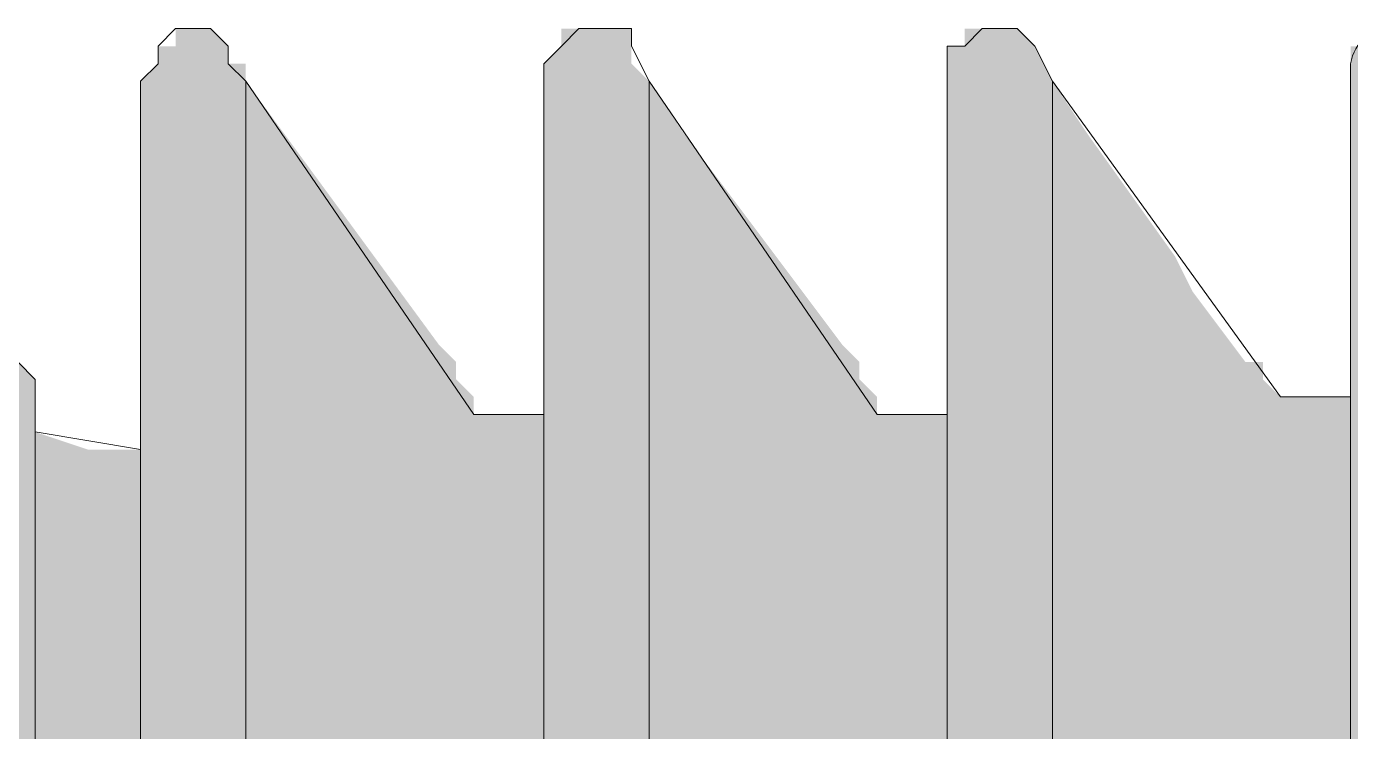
# Model space of a CAD drawing. Header units: millimetres. Extents: x 3949 to 6216, y -1987 to -943.
# Drawn here: x 4949.958 to 4953.644, y -1459.997 to -1458.035 of the extents above; entities that cross this region are included whole.
import ezdxf

# ---------------------------------------------------------------- set-up
doc = ezdxf.new("R2010")
doc.units = ezdxf.units.MM
doc.layers.add('PADRÃO DE ENTRADA', color=7, linetype='Continuous', lineweight=0)

msp = doc.modelspace()

# ---------------------------------------------------------------- linework, layer by layer
at = {"layer": 'PADRÃO DE ENTRADA', "lineweight": 5}
for points in [[(4950.5683, -1458.187), (4950.5195, -1458.1382), (4950.5195, -1458.0894), (4950.4706, -1458.0406), (4950.4218, -1458.0406), (4950.373, -1458.0406), (4950.3242, -1458.0894), (4950.3242, -1458.1382), (4950.2754, -1458.187), (4950.2754, -1460.0422), (4950.2754, -1461.3115), (4949.9824, -1461.4092), (4949.9824, -1459.1634), (4950.2754, -1459.2123)], [(4951.3982, -1460.0422), (4951.3982, -1461.458), (4951.203, -1461.458), (4950.5683, -1462.3856), (4950.5683, -1460.0422), (4950.5683, -1458.187), (4951.203, -1459.1146), (4951.3982, -1459.1146), (4951.3982, -1460.0422), (4951.3982, -1458.187), (4951.3982, -1458.1382), (4951.4471, -1458.0894), (4951.4959, -1458.0406), (4951.5447, -1458.0406), (4951.5935, -1458.0406), (4951.6423, -1458.0406), (4951.6423, -1458.0894), (4951.6912, -1458.187)], [(4952.5211, -1460.0422), (4952.5211, -1461.458), (4952.3258, -1461.458), (4951.6912, -1462.3856), (4951.6912, -1460.0422), (4951.6912, -1458.187), (4952.3258, -1459.1146), (4952.5211, -1459.1146), (4952.5211, -1460.0422), (4952.5211, -1458.187), (4952.5211, -1458.0894), (4952.5699, -1458.0894), (4952.6187, -1458.0406), (4952.6676, -1458.0406), (4952.7164, -1458.0406), (4952.7652, -1458.0894), (4952.814, -1458.187)], [(4953.644, -1458.1382), (4953.644, -1460.0422), (4953.644, -1459.0658), (4953.4487, -1459.0658), (4952.814, -1458.187), (4952.814, -1460.0422), (4952.814, -1462.3856)], [(4949.9336, -1458.9682), (4949.9824, -1459.017), (4949.9824, -1459.0658), (4949.9824, -1459.1146), (4949.9824, -1461.458), (4949.9824, -1461.5068), (4949.9824, -1461.5556), (4949.9336, -1461.5556)]]:
    msp.add_lwpolyline(points, dxfattribs=at)
at = {"layer": 'PADRÃO DE ENTRADA', "color": 7, "lineweight": 5}
msp.add_lwpolyline([(4953.644, -1462.3856), (4953.644, -1458.1382, -0.849254), (4953.8881, -1458.1382), (4953.8881, -1462.3856)], format="xyb", dxfattribs=at)
at = {"layer": 'PADRÃO DE ENTRADA', "color": 251, "true_color": 0x626366, "transparency": 33554559}
for points in [[(4950.4218, -1458.0406), (4950.4706, -1458.0406), (4950.373, -1458.0406)], [(4950.4706, -1458.0406), (4950.373, -1458.0406), (4950.5195, -1458.0894)], [(4950.373, -1458.0406), (4950.5195, -1458.0894), (4950.373, -1458.0894)], [(4950.4706, -1458.0406), (4950.4218, -1458.0406), (4950.4218, -1458.0406)], [(4951.4959, -1458.0406), (4951.6423, -1458.0406), (4951.4471, -1458.0406)], [(4951.6423, -1458.0406), (4951.4471, -1458.0406), (4951.6423, -1458.0894)], [(4951.4471, -1458.0406), (4951.6423, -1458.0894), (4951.4471, -1458.0894)], [(4951.5447, -1458.0406), (4951.5935, -1458.0406), (4951.4959, -1458.0406)], [(4951.5935, -1458.0406), (4951.4959, -1458.0406), (4951.6423, -1458.0406)], [(4951.5935, -1458.0406), (4951.5447, -1458.0406), (4951.5447, -1458.0406)], [(4952.6187, -1458.0406), (4952.7164, -1458.0406), (4952.5699, -1458.0406)], [(4952.7164, -1458.0406), (4952.5699, -1458.0406), (4952.7652, -1458.0894)], [(4952.5699, -1458.0406), (4952.7652, -1458.0894), (4952.5699, -1458.0894)], [(4952.6676, -1458.0406), (4952.7164, -1458.0406), (4952.6187, -1458.0406)], [(4952.7164, -1458.0406), (4952.6676, -1458.0406), (4952.6676, -1458.0406)], [(4950.373, -1458.0894), (4950.5195, -1458.0894), (4950.3242, -1458.0894)], [(4950.5195, -1458.0894), (4950.3242, -1458.0894), (4950.5195, -1458.1382)], [(4950.3242, -1458.0894), (4950.5195, -1458.1382), (4950.3242, -1458.1382)], [(4951.4471, -1458.0894), (4951.6423, -1458.1382), (4951.3982, -1458.1382)], [(4951.4471, -1458.0894), (4951.6423, -1458.0894), (4951.6423, -1458.0894)], [(4951.6423, -1458.0894), (4951.6423, -1458.0894), (4951.4471, -1458.0894)], [(4951.6423, -1458.0894), (4951.4471, -1458.0894), (4951.6423, -1458.1382)], [(4952.5699, -1458.0894), (4952.7652, -1458.0894), (4952.5211, -1458.0894)], [(4952.5211, -1458.0894), (4952.7652, -1458.0894), (4952.7652, -1458.0894)], [(4952.7652, -1458.0894), (4952.7652, -1458.0894), (4952.5211, -1458.0894)], [(4952.7652, -1458.0894), (4952.5211, -1458.0894), (4952.814, -1458.187)], [(4952.5211, -1458.0894), (4952.814, -1458.187), (4952.5211, -1458.187)], [(4953.6928, -1458.0894), (4953.8881, -1458.0894), (4953.644, -1458.0894)], [(4953.644, -1458.0894), (4953.8881, -1458.0894), (4953.8881, -1458.0894)], [(4953.8881, -1458.0894), (4953.644, -1458.0894), (4953.8881, -1458.1382)], [(4953.644, -1458.0894), (4953.8881, -1458.1382), (4953.644, -1458.1382)], [(4950.3242, -1458.1382), (4950.5683, -1458.187), (4950.2754, -1458.187)], [(4950.5683, -1458.1382), (4950.5683, -1458.1382), (4950.3242, -1458.1382)], [(4950.5683, -1458.1382), (4950.3242, -1458.1382), (4950.5195, -1458.1382)], [(4950.5683, -1458.1382), (4950.3242, -1458.1382), (4950.5683, -1458.187)], [(4951.6423, -1458.1382), (4951.3982, -1458.1382), (4951.6912, -1458.187)], [(4951.3982, -1458.1382), (4951.6912, -1458.187), (4951.3982, -1458.187)], [(4953.644, -1458.1382), (4953.8881, -1458.1382), (4953.8881, -1458.1382)], [(4953.8881, -1458.1382), (4953.644, -1458.1382), (4953.8881, -1462.3856)], [(4953.644, -1458.1382), (4953.8881, -1462.3856), (4953.644, -1462.3856)], [(4950.2754, -1458.187), (4950.5683, -1458.187), (4950.5683, -1458.187)], [(4950.5683, -1458.187), (4950.5683, -1458.187), (4950.2754, -1458.187)], [(4950.5683, -1458.187), (4950.2754, -1458.187), (4950.5683, -1458.9193)], [(4950.2754, -1458.187), (4950.5683, -1458.9193), (4950.2754, -1458.9193)], [(4950.5683, -1458.187), (4951.1053, -1458.9193), (4950.5683, -1458.9193)], [(4951.3982, -1458.187), (4951.6912, -1458.187), (4951.6912, -1458.187)], [(4951.6912, -1458.187), (4951.6912, -1458.187), (4951.3982, -1458.187)], [(4951.3982, -1458.187), (4951.6912, -1458.187), (4951.6912, -1458.187)], [(4951.6912, -1458.187), (4951.6912, -1458.187), (4951.3982, -1458.187)], [(4951.3982, -1458.187), (4951.6912, -1458.187), (4951.6912, -1458.187)], [(4951.6912, -1458.187), (4951.6912, -1458.187), (4951.3982, -1458.187)], [(4951.6912, -1458.187), (4951.3982, -1458.187), (4951.6912, -1458.3335)], [(4951.3982, -1458.187), (4951.6912, -1458.3335), (4951.3982, -1458.3335)], [(4951.6912, -1458.187), (4951.7888, -1458.3335), (4951.6912, -1458.3335)], [(4952.5211, -1458.187), (4952.814, -1458.187), (4952.814, -1458.187)], [(4952.814, -1458.187), (4952.814, -1458.187), (4952.5211, -1458.187)], [(4952.5211, -1458.187), (4952.814, -1458.187), (4952.814, -1458.187)], [(4952.814, -1458.187), (4952.814, -1458.187), (4952.5211, -1458.187)], [(4952.5211, -1458.187), (4952.814, -1458.187), (4952.814, -1458.187)], [(4952.814, -1458.187), (4952.814, -1458.187), (4952.5211, -1458.187)], [(4952.5211, -1458.187), (4952.814, -1458.187), (4952.814, -1458.187)], [(4952.814, -1458.187), (4952.814, -1458.187), (4952.5211, -1458.187)], [(4952.5211, -1458.187), (4952.814, -1458.187), (4952.814, -1458.187)], [(4952.814, -1458.187), (4952.814, -1458.187), (4952.5211, -1458.187)], [(4952.814, -1458.187), (4952.5211, -1458.187), (4952.814, -1458.3335)], [(4952.5211, -1458.187), (4952.814, -1458.3335), (4952.5211, -1458.3335)], [(4952.814, -1458.187), (4952.9117, -1458.3335), (4952.814, -1458.3335)], [(4951.6912, -1458.3335), (4951.3982, -1458.3335), (4951.6912, -1458.9193)], [(4951.3982, -1458.3335), (4951.6912, -1458.9193), (4951.3982, -1458.9193)], [(4951.7888, -1458.3335), (4951.6912, -1458.3335), (4952.2282, -1458.9193)], [(4951.6912, -1458.3335), (4952.2282, -1458.9193), (4951.6912, -1458.9193)], [(4952.814, -1458.3335), (4952.5211, -1458.3335), (4952.814, -1458.6752)], [(4952.5211, -1458.3335), (4952.814, -1458.6752), (4952.5211, -1458.6752)], [(4952.9117, -1458.3335), (4952.814, -1458.3335), (4953.1558, -1458.6752)], [(4952.814, -1458.3335), (4953.1558, -1458.6752), (4952.814, -1458.6752)], [(4952.814, -1458.6752), (4952.5211, -1458.6752), (4952.814, -1458.7729)], [(4952.5211, -1458.6752), (4952.814, -1458.7729), (4952.5211, -1458.7729)], [(4953.1558, -1458.6752), (4952.814, -1458.6752), (4953.2046, -1458.7729)], [(4952.814, -1458.6752), (4953.2046, -1458.7729), (4952.814, -1458.7729)], [(4952.814, -1458.7729), (4952.5211, -1458.7729), (4952.814, -1458.9682)], [(4952.5211, -1458.7729), (4952.814, -1458.9682), (4952.5211, -1458.9682)], [(4953.2046, -1458.7729), (4952.814, -1458.7729), (4953.3511, -1458.9682)], [(4952.814, -1458.7729), (4953.3511, -1458.9682), (4952.814, -1458.9682)], [(4950.2754, -1458.9193), (4950.5683, -1458.9193), (4950.5683, -1458.9193)], [(4950.5683, -1458.9193), (4950.5683, -1458.9193), (4950.2754, -1458.9193)], [(4950.2754, -1458.9193), (4950.5683, -1458.9193), (4950.5683, -1458.9193)], [(4950.5683, -1458.9193), (4950.5683, -1458.9193), (4950.2754, -1458.9193)], [(4950.5683, -1458.9193), (4950.2754, -1458.9193), (4950.5683, -1458.9682)], [(4950.2754, -1458.9193), (4950.5683, -1458.9682), (4950.2754, -1458.9682)], [(4950.5683, -1458.9193), (4951.1053, -1458.9193), (4951.1053, -1458.9193)], [(4951.1053, -1458.9193), (4951.1053, -1458.9193), (4950.5683, -1458.9193)], [(4950.5683, -1458.9193), (4951.1053, -1458.9193), (4951.1053, -1458.9193)], [(4951.1053, -1458.9193), (4951.1053, -1458.9193), (4950.5683, -1458.9193)], [(4951.1053, -1458.9193), (4950.5683, -1458.9193), (4951.1541, -1458.9682)], [(4950.5683, -1458.9193), (4951.1541, -1458.9682), (4950.5683, -1458.9682)], [(4951.3982, -1458.9193), (4951.6912, -1458.9193), (4951.6912, -1458.9193)], [(4951.6912, -1458.9193), (4951.6912, -1458.9193), (4951.3982, -1458.9193)], [(4951.3982, -1458.9193), (4951.6912, -1458.9193), (4951.6912, -1458.9193)], [(4951.6912, -1458.9193), (4951.6912, -1458.9193), (4951.3982, -1458.9193)], [(4951.6912, -1458.9193), (4951.3982, -1458.9193), (4951.6912, -1458.9682)], [(4951.3982, -1458.9193), (4951.6912, -1458.9682), (4951.3982, -1458.9682)], [(4951.6912, -1458.9193), (4952.2282, -1458.9193), (4952.2282, -1458.9193)], [(4952.2282, -1458.9193), (4952.2282, -1458.9193), (4951.6912, -1458.9193)], [(4951.6912, -1458.9193), (4952.2282, -1458.9193), (4952.2282, -1458.9193)], [(4952.2282, -1458.9193), (4952.2282, -1458.9193), (4951.6912, -1458.9193)], [(4952.2282, -1458.9193), (4951.6912, -1458.9193), (4952.277, -1458.9682)], [(4951.6912, -1458.9193), (4952.277, -1458.9682), (4951.6912, -1458.9682)], [(4949.9336, -1458.9682), (4949.5431, -1458.9682), (4949.9824, -1459.017)], [(4949.5431, -1458.9682), (4949.9824, -1459.017), (4949.5431, -1459.017)], [(4950.5683, -1458.9682), (4950.2754, -1458.9682), (4950.5683, -1459.017)], [(4950.2754, -1458.9682), (4950.5683, -1459.017), (4950.2754, -1459.017)], [(4951.1541, -1458.9682), (4950.5683, -1458.9682), (4951.1541, -1459.017)], [(4950.5683, -1458.9682), (4951.1541, -1459.017), (4950.5683, -1459.017)], [(4951.6912, -1458.9682), (4951.3982, -1458.9682), (4951.6912, -1459.017)], [(4951.3982, -1458.9682), (4951.6912, -1459.017), (4951.3982, -1459.017)], [(4952.277, -1458.9682), (4951.6912, -1458.9682), (4952.277, -1459.017)], [(4951.6912, -1458.9682), (4952.277, -1459.017), (4951.6912, -1459.017)], [(4952.5211, -1458.9682), (4952.814, -1458.9682), (4952.814, -1458.9682)], [(4952.814, -1458.9682), (4952.814, -1458.9682), (4952.5211, -1458.9682)], [(4952.814, -1458.9682), (4952.5211, -1458.9682), (4952.814, -1459.017)], [(4952.5211, -1458.9682), (4952.814, -1459.017), (4952.5211, -1459.017)], [(4953.3999, -1458.9682), (4953.3999, -1458.9682), (4952.814, -1458.9682)], [(4953.3999, -1458.9682), (4952.814, -1458.9682), (4953.3511, -1458.9682)], [(4953.3999, -1458.9682), (4952.814, -1458.9682), (4953.3999, -1459.017)], [(4952.814, -1458.9682), (4953.3999, -1459.017), (4952.814, -1459.017)], [(4949.9824, -1459.017), (4949.5431, -1459.017), (4949.9824, -1459.0658)], [(4949.5431, -1459.017), (4949.9824, -1459.0658), (4949.5431, -1459.0658)], [(4950.2754, -1459.017), (4950.5683, -1459.017), (4950.5683, -1459.017)], [(4950.5683, -1459.017), (4950.5683, -1459.017), (4950.2754, -1459.017)], [(4950.5683, -1459.017), (4950.2754, -1459.017), (4950.5683, -1459.0658)], [(4950.2754, -1459.017), (4950.5683, -1459.0658), (4950.2754, -1459.0658)], [(4950.5683, -1459.017), (4951.1541, -1459.017), (4951.1541, -1459.017)], [(4951.1541, -1459.017), (4951.1541, -1459.017), (4950.5683, -1459.017)], [(4951.1541, -1459.017), (4950.5683, -1459.017), (4951.203, -1459.0658)], [(4950.5683, -1459.017), (4951.203, -1459.0658), (4950.5683, -1459.0658)], [(4951.3982, -1459.017), (4951.6912, -1459.017), (4951.6912, -1459.017)], [(4951.6912, -1459.017), (4951.6912, -1459.017), (4951.3982, -1459.017)], [(4951.6912, -1459.017), (4951.3982, -1459.017), (4951.6912, -1459.0658)], [(4951.3982, -1459.017), (4951.6912, -1459.0658), (4951.3982, -1459.0658)], [(4951.6912, -1459.017), (4952.277, -1459.017), (4952.277, -1459.017)], [(4952.277, -1459.017), (4952.277, -1459.017), (4951.6912, -1459.017)], [(4952.277, -1459.017), (4951.6912, -1459.017), (4952.3258, -1459.0658)], [(4951.6912, -1459.017), (4952.3258, -1459.0658), (4951.6912, -1459.0658)], [(4952.814, -1459.017), (4952.5211, -1459.017), (4952.814, -1459.0658)], [(4952.5211, -1459.017), (4952.814, -1459.0658), (4952.5211, -1459.0658)], [(4953.3999, -1459.017), (4952.814, -1459.017), (4953.4487, -1459.0658)], [(4952.814, -1459.017), (4953.4487, -1459.0658), (4952.814, -1459.0658)], [(4949.9824, -1459.0658), (4949.5431, -1459.0658), (4949.9824, -1459.1146)], [(4949.5431, -1459.0658), (4949.9824, -1459.1146), (4949.5431, -1459.1146)], [(4950.2754, -1459.0658), (4950.5683, -1459.0658), (4950.5683, -1459.0658)], [(4950.5683, -1459.0658), (4950.5683, -1459.0658), (4950.2754, -1459.0658)], [(4950.2754, -1459.0658), (4950.5683, -1459.0658), (4950.5683, -1459.0658)], [(4950.5683, -1459.0658), (4950.5683, -1459.0658), (4950.2754, -1459.0658)], [(4950.2754, -1459.0658), (4950.5683, -1459.0658), (4950.5683, -1459.0658)], [(4950.5683, -1459.0658), (4950.5683, -1459.0658), (4950.2754, -1459.0658)], [(4950.5683, -1459.0658), (4950.2754, -1459.0658), (4950.5683, -1459.1146)], [(4950.2754, -1459.0658), (4950.5683, -1459.1146), (4950.2754, -1459.1146)], [(4950.5683, -1459.0658), (4951.203, -1459.0658), (4951.203, -1459.0658)], [(4951.203, -1459.0658), (4951.203, -1459.0658), (4950.5683, -1459.0658)], [(4950.5683, -1459.0658), (4951.203, -1459.0658), (4951.203, -1459.0658)], [(4951.203, -1459.0658), (4951.203, -1459.0658), (4950.5683, -1459.0658)], [(4950.5683, -1459.0658), (4951.203, -1459.0658), (4951.203, -1459.0658)], [(4951.203, -1459.0658), (4951.203, -1459.0658), (4950.5683, -1459.0658)], [(4951.203, -1459.0658), (4950.5683, -1459.0658), (4951.203, -1459.1146)], [(4950.5683, -1459.0658), (4951.203, -1459.1146), (4950.5683, -1459.1146)], [(4951.3982, -1459.0658), (4951.6912, -1459.0658), (4951.6912, -1459.0658)], [(4951.6912, -1459.0658), (4951.6912, -1459.0658), (4951.3982, -1459.0658)], [(4951.3982, -1459.0658), (4951.6912, -1459.0658), (4951.6912, -1459.0658)], [(4951.6912, -1459.0658), (4951.6912, -1459.0658), (4951.3982, -1459.0658)], [(4951.3982, -1459.0658), (4951.6912, -1459.0658), (4951.6912, -1459.0658)], [(4951.6912, -1459.0658), (4951.6912, -1459.0658), (4951.3982, -1459.0658)], [(4951.3982, -1459.0658), (4951.6912, -1459.0658), (4951.6912, -1459.0658)], [(4951.6912, -1459.0658), (4951.6912, -1459.0658), (4951.3982, -1459.0658)], [(4951.3982, -1459.0658), (4951.6912, -1459.0658), (4951.6912, -1459.0658)], [(4951.6912, -1459.0658), (4951.6912, -1459.0658), (4951.3982, -1459.0658)], [(4951.6912, -1459.0658), (4951.3982, -1459.0658), (4951.6912, -1459.1146)], [(4951.3982, -1459.0658), (4951.6912, -1459.1146), (4951.3982, -1459.1146)], [(4951.6912, -1459.0658), (4952.3258, -1459.0658), (4952.3258, -1459.0658)], [(4952.3258, -1459.0658), (4952.3258, -1459.0658), (4951.6912, -1459.0658)], [(4951.6912, -1459.0658), (4952.3258, -1459.0658), (4952.3258, -1459.0658)], [(4952.3258, -1459.0658), (4952.3258, -1459.0658), (4951.6912, -1459.0658)], [(4951.6912, -1459.0658), (4952.3258, -1459.0658), (4952.3258, -1459.0658)], [(4952.3258, -1459.0658), (4952.3258, -1459.0658), (4951.6912, -1459.0658)], [(4951.6912, -1459.0658), (4952.3258, -1459.0658), (4952.3258, -1459.0658)], [(4952.3258, -1459.0658), (4952.3258, -1459.0658), (4951.6912, -1459.0658)], [(4951.6912, -1459.0658), (4952.3258, -1459.0658), (4952.3258, -1459.0658)], [(4952.3258, -1459.0658), (4952.3258, -1459.0658), (4951.6912, -1459.0658)], [(4952.3258, -1459.0658), (4951.6912, -1459.0658), (4952.3258, -1459.1146)], [(4951.6912, -1459.0658), (4952.3258, -1459.1146), (4951.6912, -1459.1146)], [(4952.5211, -1459.0658), (4952.814, -1459.0658), (4952.814, -1459.0658)], [(4952.814, -1459.0658), (4952.814, -1459.0658), (4952.5211, -1459.0658)], [(4952.5211, -1459.0658), (4952.814, -1459.0658), (4952.814, -1459.0658)], [(4952.814, -1459.0658), (4952.814, -1459.0658), (4952.5211, -1459.0658)], [(4952.5211, -1459.0658), (4952.814, -1459.0658), (4952.814, -1459.0658)], [(4952.814, -1459.0658), (4952.814, -1459.0658), (4952.5211, -1459.0658)], [(4952.5211, -1459.0658), (4952.814, -1459.0658), (4952.814, -1459.0658)], [(4952.814, -1459.0658), (4952.814, -1459.0658), (4952.5211, -1459.0658)], [(4952.814, -1459.0658), (4952.5211, -1459.0658), (4952.814, -1459.1146)], [(4952.5211, -1459.0658), (4952.814, -1459.1146), (4952.5211, -1459.1146)], [(4952.814, -1459.0658), (4953.4487, -1459.0658), (4953.4487, -1459.0658)], [(4953.4487, -1459.0658), (4953.4487, -1459.0658), (4952.814, -1459.0658)], [(4952.814, -1459.0658), (4953.4487, -1459.0658), (4953.4487, -1459.0658)], [(4953.4487, -1459.0658), (4953.4487, -1459.0658), (4952.814, -1459.0658)], [(4952.814, -1459.0658), (4953.4487, -1459.0658), (4953.4487, -1459.0658)], [(4953.4487, -1459.0658), (4953.4487, -1459.0658), (4952.814, -1459.0658)], [(4952.814, -1459.0658), (4953.644, -1459.0658), (4953.644, -1459.0658)], [(4953.644, -1459.0658), (4953.644, -1459.0658), (4952.814, -1459.0658)], [(4953.644, -1459.0658), (4952.814, -1459.0658), (4953.644, -1459.1146)], [(4952.814, -1459.0658), (4953.644, -1459.1146), (4952.814, -1459.1146)], [(4953.644, -1459.0658), (4953.4487, -1459.0658), (4953.4487, -1459.0658)], [(4949.9824, -1459.1146), (4949.5431, -1459.1146), (4949.9824, -1461.458)], [(4949.5431, -1459.1146), (4949.9824, -1461.458), (4949.5431, -1461.458)], [(4950.2754, -1459.1146), (4950.5683, -1459.1146), (4950.5683, -1459.1146)], [(4950.5683, -1459.1146), (4950.5683, -1459.1146), (4950.2754, -1459.1146)], [(4950.2754, -1459.1146), (4950.5683, -1459.1146), (4950.5683, -1459.1146)], [(4950.5683, -1459.1146), (4950.5683, -1459.1146), (4950.2754, -1459.1146)], [(4950.2754, -1459.1146), (4950.5683, -1459.1146), (4950.5683, -1459.1146)], [(4950.5683, -1459.1146), (4950.5683, -1459.1146), (4950.2754, -1459.1146)], [(4950.5683, -1459.1146), (4950.2754, -1459.1146), (4950.5683, -1459.5052)], [(4950.2754, -1459.1146), (4950.5683, -1459.5052), (4950.2754, -1459.5052)], [(4950.5683, -1459.1146), (4951.203, -1459.1146), (4951.203, -1459.1146)], [(4951.203, -1459.1146), (4951.203, -1459.1146), (4950.5683, -1459.1146)], [(4950.5683, -1459.1146), (4951.203, -1459.1146), (4951.203, -1459.1146)], [(4951.203, -1459.1146), (4951.203, -1459.1146), (4950.5683, -1459.1146)], [(4950.5683, -1459.1146), (4951.3982, -1459.1146), (4951.3982, -1459.1146)], [(4951.3982, -1459.1146), (4951.3982, -1459.1146), (4950.5683, -1459.1146)], [(4951.3982, -1459.1146), (4950.5683, -1459.1146), (4951.3982, -1459.2123)], [(4950.5683, -1459.1146), (4951.3982, -1459.2123), (4950.5683, -1459.2123)], [(4951.3982, -1459.1146), (4951.203, -1459.1146), (4951.203, -1459.1146)], [(4951.3982, -1459.1146), (4951.6912, -1459.1146), (4951.6912, -1459.1146)], [(4951.6912, -1459.1146), (4951.6912, -1459.1146), (4951.3982, -1459.1146)], [(4951.3982, -1459.1146), (4951.6912, -1459.1146), (4951.6912, -1459.1146)], [(4951.6912, -1459.1146), (4951.6912, -1459.1146), (4951.3982, -1459.1146)], [(4951.6912, -1459.1146), (4951.3982, -1459.1146), (4951.6912, -1459.2123)], [(4951.3982, -1459.1146), (4951.6912, -1459.2123), (4951.3982, -1459.2123)], [(4951.6912, -1459.1146), (4952.3258, -1459.1146), (4952.3258, -1459.1146)], [(4952.3258, -1459.1146), (4952.3258, -1459.1146), (4951.6912, -1459.1146)], [(4951.6912, -1459.1146), (4952.5211, -1459.1146), (4952.5211, -1459.1146)], [(4952.5211, -1459.1146), (4952.5211, -1459.1146), (4951.6912, -1459.1146)], [(4952.5211, -1459.1146), (4951.6912, -1459.1146), (4952.5211, -1459.2123)], [(4951.6912, -1459.1146), (4952.5211, -1459.2123), (4951.6912, -1459.2123)], [(4952.5211, -1459.1146), (4952.3258, -1459.1146), (4952.3258, -1459.1146)], [(4952.5211, -1459.1146), (4952.814, -1459.1146), (4952.814, -1459.1146)], [(4952.814, -1459.1146), (4952.814, -1459.1146), (4952.5211, -1459.1146)], [(4952.5211, -1459.1146), (4952.814, -1459.1146), (4952.814, -1459.1146)], [(4952.814, -1459.1146), (4952.814, -1459.1146), (4952.5211, -1459.1146)], [(4952.814, -1459.1146), (4952.5211, -1459.1146), (4952.814, -1459.2123)], [(4952.5211, -1459.1146), (4952.814, -1459.2123), (4952.5211, -1459.2123)], [(4952.814, -1459.1146), (4953.644, -1459.1146), (4953.644, -1459.1146)], [(4953.644, -1459.1146), (4953.644, -1459.1146), (4952.814, -1459.1146)], [(4953.644, -1459.1146), (4952.814, -1459.1146), (4953.644, -1459.2123)], [(4952.814, -1459.1146), (4953.644, -1459.2123), (4952.814, -1459.2123)], [(4949.9824, -1459.1634), (4950.1289, -1459.2123), (4949.9824, -1459.2123)], [(4950.2754, -1459.2123), (4950.2754, -1459.2123), (4949.9824, -1459.2123)], [(4950.2754, -1459.2123), (4949.9824, -1459.2123), (4950.1289, -1459.2123)], [(4950.2754, -1459.2123), (4949.9824, -1459.2123), (4950.2754, -1459.5052)], [(4949.9824, -1459.2123), (4950.2754, -1459.5052), (4949.9824, -1459.5052)], [(4950.5683, -1459.2123), (4951.3982, -1459.2123), (4951.3982, -1459.2123)], [(4951.3982, -1459.2123), (4951.3982, -1459.2123), (4950.5683, -1459.2123)], [(4951.3982, -1459.2123), (4950.5683, -1459.2123), (4951.3982, -1459.5052)], [(4950.5683, -1459.2123), (4951.3982, -1459.5052), (4950.5683, -1459.5052)], [(4951.3982, -1459.2123), (4951.6912, -1459.2123), (4951.6912, -1459.2123)], [(4951.6912, -1459.2123), (4951.6912, -1459.2123), (4951.3982, -1459.2123)], [(4951.6912, -1459.2123), (4951.3982, -1459.2123), (4951.6912, -1459.5052)], [(4951.3982, -1459.2123), (4951.6912, -1459.5052), (4951.3982, -1459.5052)], [(4951.6912, -1459.2123), (4952.5211, -1459.2123), (4952.5211, -1459.2123)], [(4952.5211, -1459.2123), (4952.5211, -1459.2123), (4951.6912, -1459.2123)], [(4952.5211, -1459.2123), (4951.6912, -1459.2123), (4952.5211, -1459.5052)], [(4951.6912, -1459.2123), (4952.5211, -1459.5052), (4951.6912, -1459.5052)], [(4952.5211, -1459.2123), (4952.814, -1459.2123), (4952.814, -1459.2123)], [(4952.814, -1459.2123), (4952.814, -1459.2123), (4952.5211, -1459.2123)], [(4952.814, -1459.2123), (4952.5211, -1459.2123), (4952.814, -1459.5052)], [(4952.5211, -1459.2123), (4952.814, -1459.5052), (4952.5211, -1459.5052)], [(4952.814, -1459.2123), (4953.644, -1459.2123), (4953.644, -1459.2123)], [(4953.644, -1459.2123), (4953.644, -1459.2123), (4952.814, -1459.2123)], [(4953.644, -1459.2123), (4952.814, -1459.2123), (4953.644, -1459.5052)], [(4952.814, -1459.2123), (4953.644, -1459.5052), (4952.814, -1459.5052)], [(4950.2754, -1459.5052), (4949.9824, -1459.5052), (4950.2754, -1460.0422)], [(4949.9824, -1459.5052), (4950.2754, -1460.0422), (4949.9824, -1460.0422)], [(4950.5683, -1459.5052), (4950.2754, -1459.5052), (4950.5683, -1460.0422)], [(4950.2754, -1459.5052), (4950.5683, -1460.0422), (4950.2754, -1460.0422)], [(4950.5683, -1459.5052), (4951.3982, -1459.5052), (4951.3982, -1459.5052)], [(4951.3982, -1459.5052), (4951.3982, -1459.5052), (4950.5683, -1459.5052)], [(4951.3982, -1459.5052), (4950.5683, -1459.5052), (4951.3982, -1460.0422)], [(4950.5683, -1459.5052), (4951.3982, -1460.0422), (4950.5683, -1460.0422)], [(4951.3982, -1459.5052), (4951.6912, -1459.5052), (4951.6912, -1459.5052)], [(4951.6912, -1459.5052), (4951.6912, -1459.5052), (4951.3982, -1459.5052)], [(4951.6912, -1459.5052), (4951.3982, -1459.5052), (4951.6912, -1460.0422)], [(4951.3982, -1459.5052), (4951.6912, -1460.0422), (4951.3982, -1460.0422)], [(4951.6912, -1459.5052), (4952.5211, -1459.5052), (4952.5211, -1459.5052)], [(4952.5211, -1459.5052), (4952.5211, -1459.5052), (4951.6912, -1459.5052)], [(4952.5211, -1459.5052), (4951.6912, -1459.5052), (4952.5211, -1460.0422)], [(4951.6912, -1459.5052), (4952.5211, -1460.0422), (4951.6912, -1460.0422)], [(4952.5211, -1459.5052), (4952.814, -1459.5052), (4952.814, -1459.5052)], [(4952.814, -1459.5052), (4952.814, -1459.5052), (4952.5211, -1459.5052)], [(4952.814, -1459.5052), (4952.5211, -1459.5052), (4952.814, -1460.0422)], [(4952.5211, -1459.5052), (4952.814, -1460.0422), (4952.5211, -1460.0422)], [(4953.644, -1459.5052), (4952.814, -1459.5052), (4953.644, -1460.0422)], [(4952.814, -1459.5052), (4953.644, -1460.0422), (4952.814, -1460.0422)]]:
    msp.add_solid(points, dxfattribs=at)

doc.saveas('drawing.dxf')
